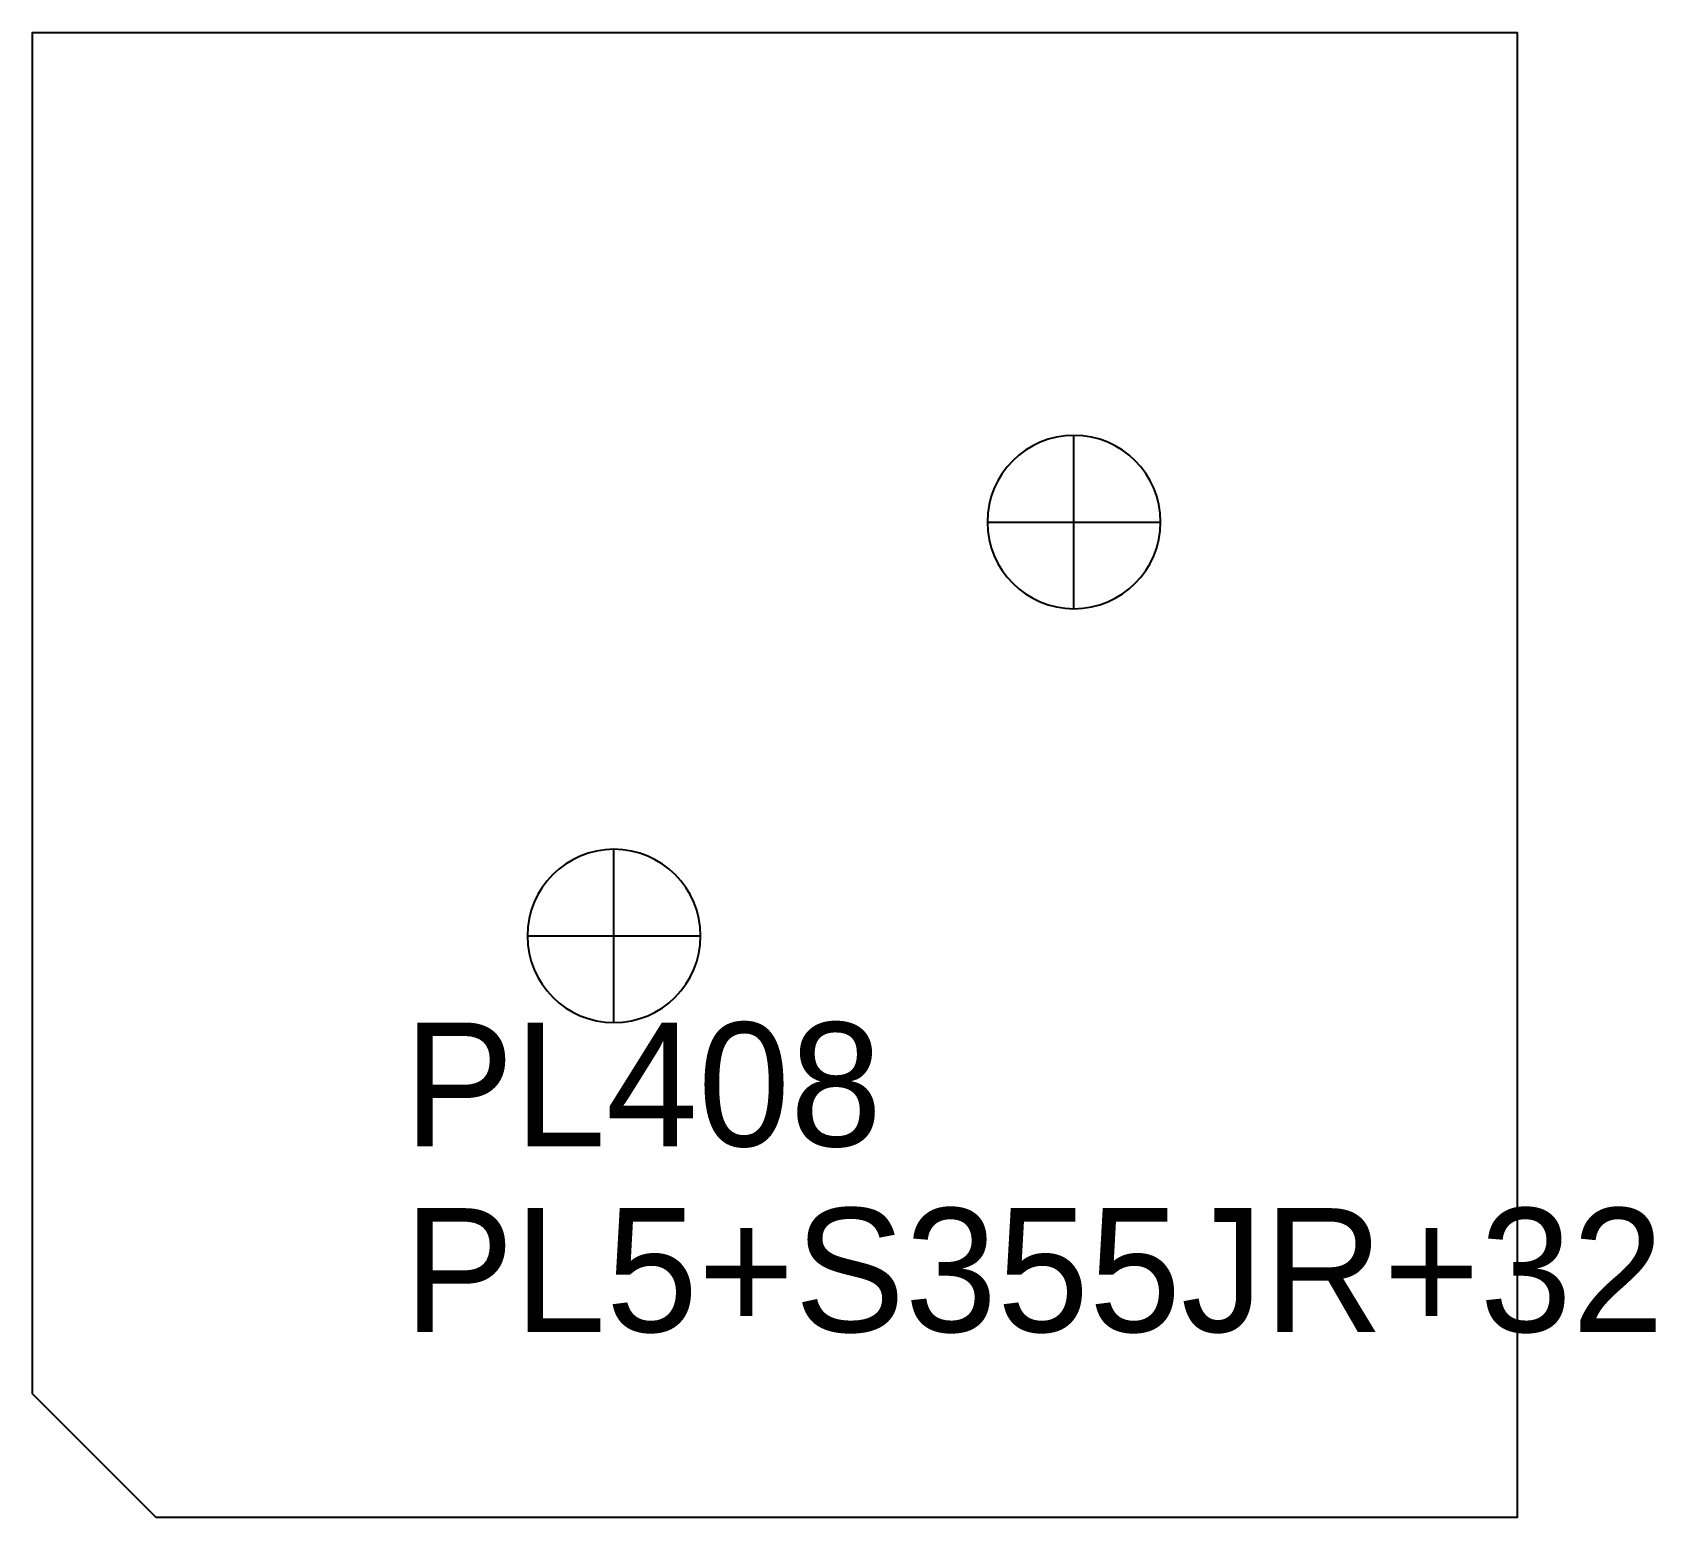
# Model space of a CAD drawing. Extents: x 0 to 131, y 0 to 120.
import ezdxf

# ---------------------------------------------------------------- set-up
doc = ezdxf.new("R2010")
doc.units = 0
for name, color, linetype in [('14', 7, 'CONTINUOUS'), ('CUT', 7, 'CONTINUOUS'), ('SCRIBE', 3, 'CONTINUOUS'), ('TEXT', 7, 'CONTINUOUS')]:
    doc.layers.add(name, color=color, linetype=linetype)

msp = doc.modelspace()

# ---------------------------------------------------------------- linework, layer by layer
at = {"layer": '14', "color": 7, "linetype": 'CONTINUOUS'}
for p, q in [((84.18, 73.44), (84.18, 87.44)), ((77.18, 80.44), (91.18, 80.44)), ((47, 40), (47, 54)), ((40, 47), (54, 47))]:
    msp.add_line(p, q, dxfattribs=at)
for points in [[(84.18, 87.44, 1), (84.18, 73.44, 1)], [(47, 54, 1), (47, 40, 1)]]:
    msp.add_lwpolyline(points, format="xyb", close=True, dxfattribs=at)
at = {"layer": 'CUT', "color": 7, "linetype": 'CONTINUOUS'}
msp.add_lwpolyline([(0, 10), (0, 120), (120, 120), (120, 0), (10, 0)], close=True, dxfattribs=at)

# ---------------------------------------------------------------- texts
at = {"layer": 'SCRIBE', "color": 3}
msp.add_text('PL408', height=10, dxfattribs=at).set_placement((30, 30))
at = {"layer": 'TEXT', "color": 7}
msp.add_text('PL5+S355JR+32', height=10, dxfattribs=at).set_placement((30, 15))

doc.saveas('drawing.dxf')
